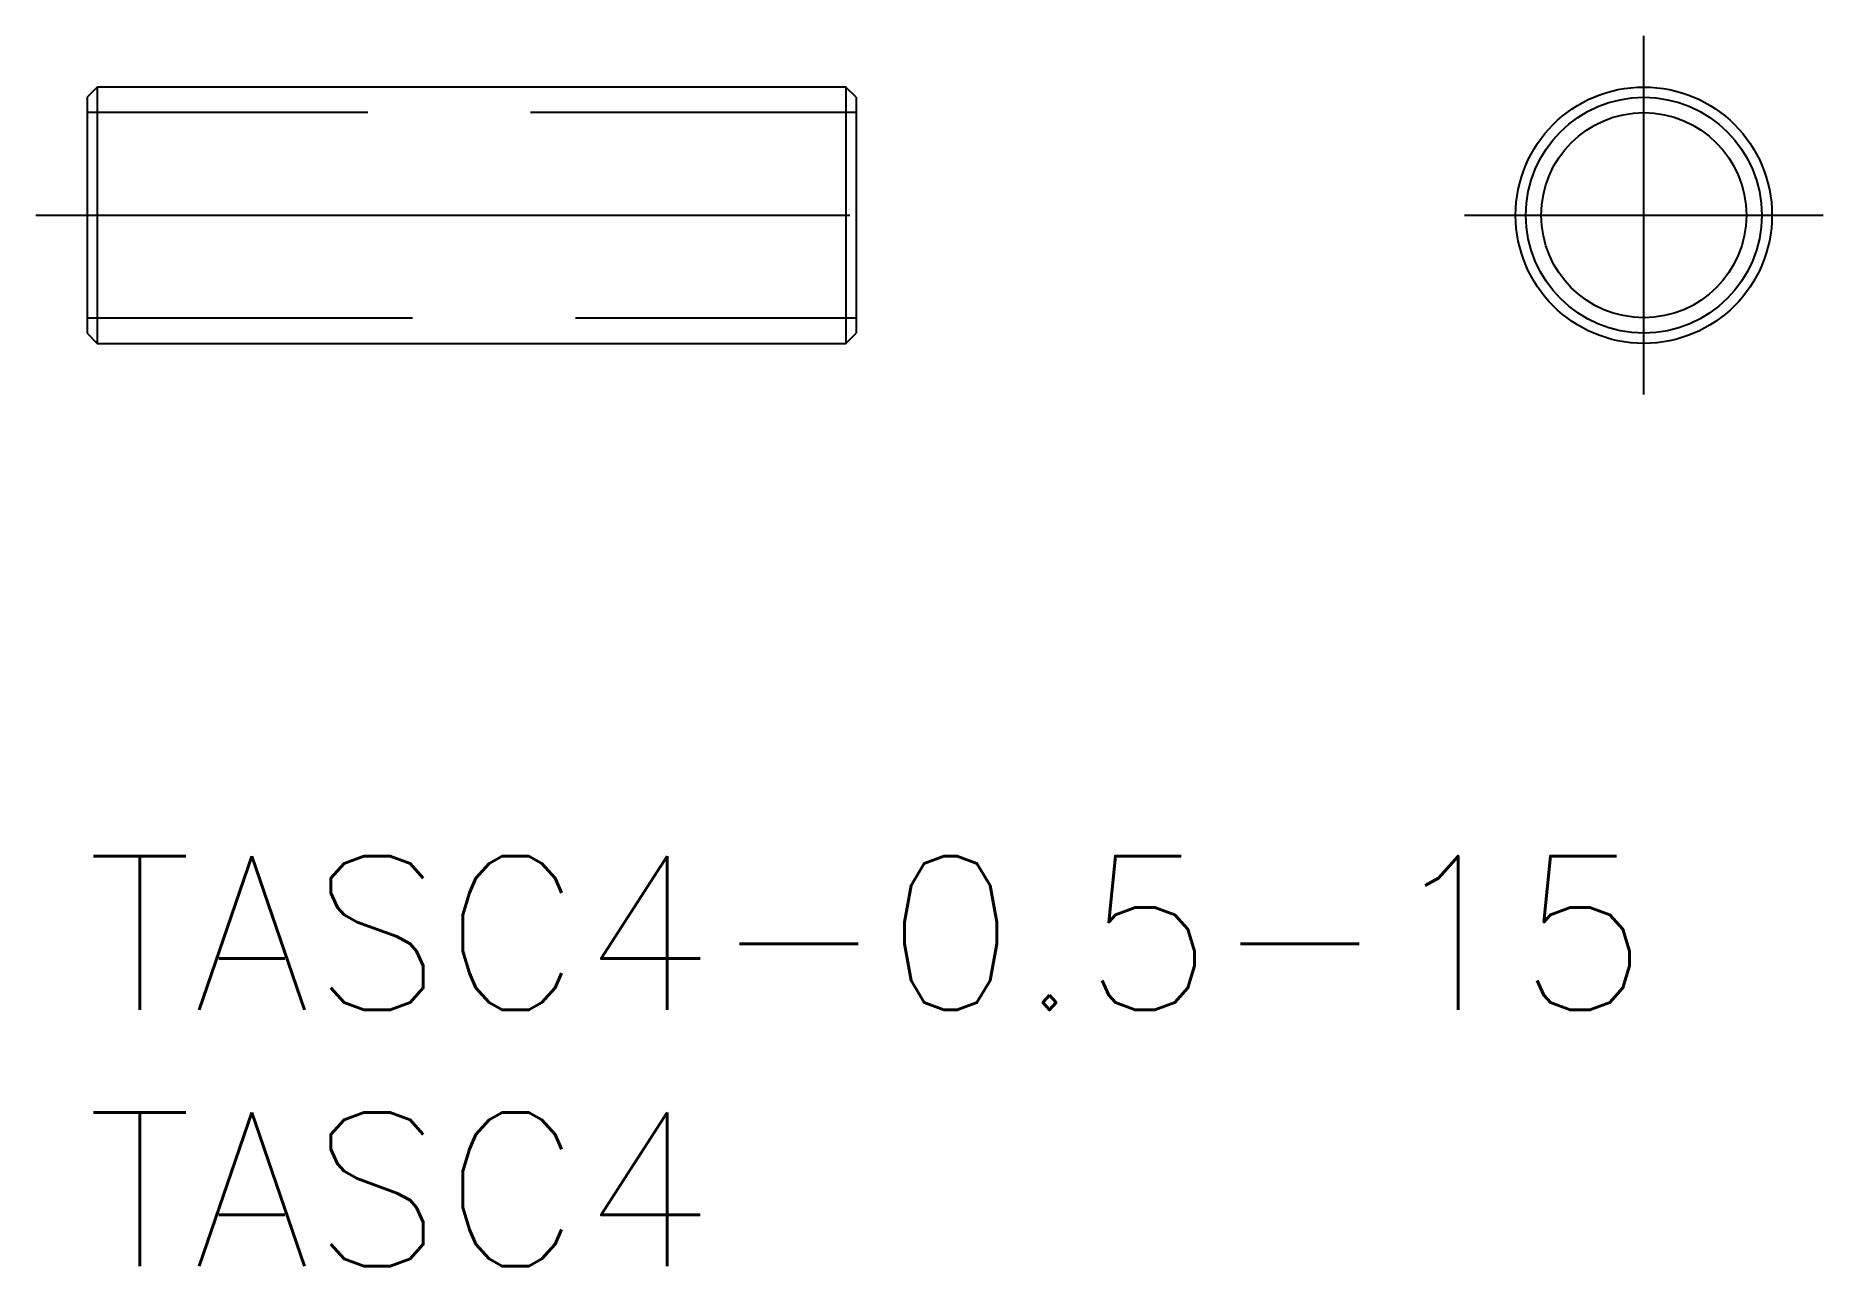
# Model space of a CAD drawing. Extents: x -1 to 33.9, y -8 to 16.
import ezdxf

# ---------------------------------------------------------------- set-up
doc = ezdxf.new("R2010")
doc.units = 0
doc.header["$LTSCALE"] = 0.5
doc.linetypes.add('CENTER', pattern=[50.8, 31.75, -6.35, 6.35, -6.35])
doc.linetypes.add('DASHED', pattern=[19.05, 12.7, -6.35])
for name, color, linetype in [('MSM_CENTER', 1, 'CENTER'), ('MSM_CONTINUOUS', 7, 'CONTINUOUS'), ('MSM_DASHED', 4, 'DASHED'), ('MSM_PART_NUMBER', 7, 'CONTINUOUS')]:
    doc.layers.add(name, color=color, linetype=linetype)
doc.styles.get("Standard").update_dxf_attribs({"font": 'txt.shx', "height": 1, "bigfont": 'bigfont.shx'})

# ---------------------------------------------------------------- blocks, each defined once
blk = doc.blocks.new('*U12')
at = {"layer": 'MSM_PART_NUMBER'}
blk.add_text('TASC4-0.5-15', height=3, dxfattribs=at).set_placement((0, -3))
blk = doc.blocks.new('*U13')
at = {"layer": 'MSM_PART_NUMBER'}
blk.add_text('TASC4', height=3, dxfattribs=at).set_placement((0, -8))

msp = doc.modelspace()

# ---------------------------------------------------------------- linework, layer by layer
at = {"layer": 'MSM_CENTER'}
for p, q in [((30.364, 9), (30.364, 16)), ((-1, 12.5), (16, 12.5)), ((26.864, 12.5), (33.864, 12.5))]:
    msp.add_line(p, q, dxfattribs=at)
at = {"layer": 'MSM_CONTINUOUS'}
for p, q in [((0.2, 15), (0, 14.8)), ((14.8, 15), (0.2, 15)), ((0.2, 15), (0.2, 10)), ((15, 14.8), (14.8, 15)), ((14.8, 15), (14.8, 10)), ((0, 14.8), (0, 10.2)), ((15, 14.8), (15, 10.2)), ((0, 10.2), (0.2, 10)), ((14.8, 10), (15, 10.2)), ((0.2, 10), (14.8, 10))]:
    msp.add_line(p, q, dxfattribs=at)
for radius in [2.5, 2.3, 2]:
    msp.add_circle((30.364, 12.5), radius, dxfattribs=at)
at = {"layer": 'MSM_DASHED'}
for p, q in [((15, 14.5), (0, 14.5)), ((0, 10.5), (15, 10.5))]:
    msp.add_line(p, q, dxfattribs=at)

# ---------------------------------------------------------------- block references
at = {"layer": 'MSM_CONTINUOUS'}
for name in ['*U12', '*U13']:
    msp.add_blockref(name, (0, 0), dxfattribs=at)

doc.saveas('drawing.dxf')
